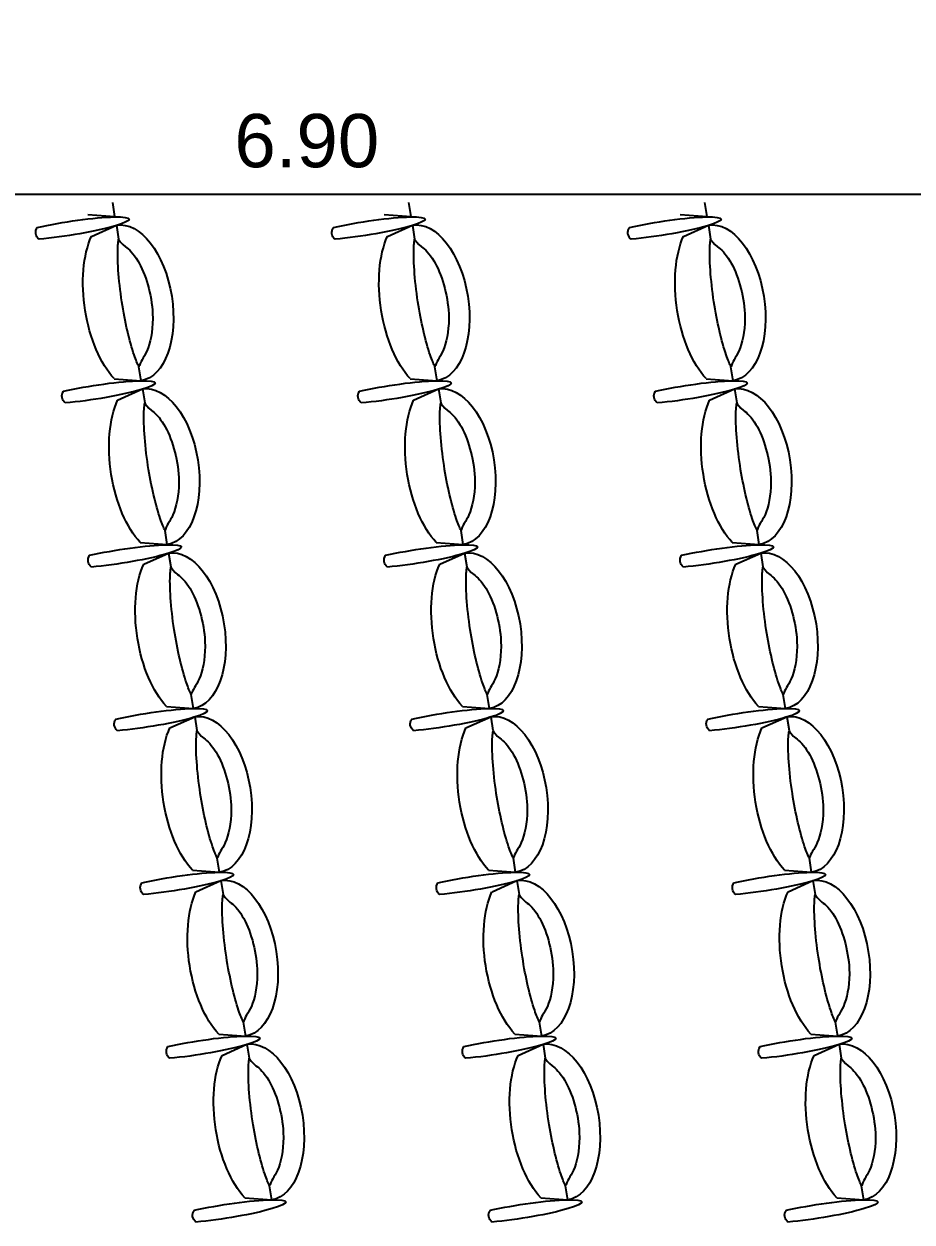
# Model space of a CAD drawing. Header units: metres. Extents: x -11 to 85, y -301 to 135.
# Drawn here: x 24.918 to 27.918, y -183.875 to -179.829 of the extents above; entities that cross this region are included whole.
import ezdxf

# ---------------------------------------------------------------- set-up
doc = ezdxf.new("R2010")
doc.units = ezdxf.units.M
doc.header["$LTSCALE"] = 0.036
doc.header["$PDMODE"] = 2
for name, color, linetype in [('arxitek isogeio', 252, 'Continuous'), ('DIMBLK', 252, 'Continuous'), ('Epipla', 252, 'Continuous')]:
    doc.layers.add(name, color=color, linetype=linetype)
doc.styles.get("Standard").update_dxf_attribs({"font": 'arial.ttf'})
doc.dimstyles.new('CADWDOT', dxfattribs={"dimscale": 0.1, "dimtxt": 1.8, "dimasz": 0.08, "dimexe": 2, "dimexo": 0, "dimgap": 0.09, "dimtad": 0, "dimrnd": 0.001, "dimzin": 0, "dimdsep": 46, "dimtxsty": 'Standard', "dimblk1": 'ARTDIM', "dimblk2": 'ARTDIM', "dimsah": 1, "dimcen": 0.09, "dimdle": 0.05, "dimse1": 1, "dimse2": 1, "dimadec": 0, "dimazin": 0, "dimtfac": 1, "dimtmove": 0, "dimatfit": 3, "dimldrblk": 'ARTDIM', "dimfxl": 2, "dimtvp": 0.9999, "dimtolj": 1, "dimtzin": 0, "dimarcsym": 0})

# ---------------------------------------------------------------- blocks, each defined once
blk = doc.blocks.new('ARTDIM')
at = {"layer": 'DIMBLK'}
for p, q in [((0, -24.9975), (0, 24.9975)), ((-24.9975, 0), (24.9975, 0))]:
    blk.add_line(p, q, dxfattribs=at)
blk.add_circle((0, 0), 8.25, dxfattribs=at)
blk = doc.blocks.new('*D1306')
at = {"layer": 'arxitek isogeio', "color": 0, "lineweight": -2}
blk.add_line((22.4317, -180.4041), (29.3157, -180.4041), dxfattribs=at)
at = {"layer": 'Defpoints', "color": 0, "transparency": 16777216}
for p in [(22.4237, -179.7468), (29.3237, -179.7468), (29.3237, -180.4041)]:
    blk.add_point(p, dxfattribs=at)
at = {"layer": 'arxitek isogeio', "color": 0, "lineweight": -2, "xscale": 0.008, "yscale": 0.008, "zscale": 0.008, "rotation": 180}
blk.add_blockref('ARTDIM', (22.4237, -180.4041), dxfattribs=at)
at = {"layer": 'arxitek isogeio', "color": 0, "lineweight": -2, "xscale": 0.008, "yscale": 0.008, "zscale": 0.008}
blk.add_blockref('ARTDIM', (29.3237, -180.4041), dxfattribs=at)
at = {"layer": 'arxitek isogeio', "color": 0, "insert": (25.8737, -180.2242), "char_height": 0.18, "attachment_point": 5}
blk.add_mtext('\\A1;6.90', dxfattribs=at)
blk = doc.blocks.new('A$C4C174ED7')
at = {"layer": 'Epipla'}
for p, q in [((5.6743, 3.0497), (5.7655, 3.0566)), ((5.7655, 3.0566), (5.758, 3.0092)), ((6.6743, 3.0497), (6.7655, 3.0566)), ((6.7655, 3.0566), (6.758, 3.0092)), ((7.6743, 3.0497), (7.7655, 3.0566)), ((7.7655, 3.0566), (7.758, 3.0092)), ((5.5976, 2.569), (5.6817, 2.5313)), ((5.6817, 2.5313), (5.6892, 2.5782)), ((6.5976, 2.569), (6.6817, 2.5313)), ((6.6817, 2.5313), (6.6892, 2.5782)), ((7.5976, 2.569), (7.6817, 2.5313)), ((7.6817, 2.5313), (7.6892, 2.5782)), ((5.5861, 2.4967), (5.6773, 2.5036)), ((5.6773, 2.5036), (5.6697, 2.4562)), ((6.5861, 2.4967), (6.6773, 2.5036)), ((6.6773, 2.5036), (6.6697, 2.4562)), ((7.5861, 2.4967), (7.6773, 2.5036)), ((7.6773, 2.5036), (7.6697, 2.4562)), ((5.5935, 1.9783), (5.601, 2.0252)), ((6.5935, 1.9783), (6.601, 2.0252)), ((7.5935, 1.9783), (7.601, 2.0252)), ((5.5094, 2.016), (5.5935, 1.9783)), ((6.5094, 2.016), (6.5935, 1.9783)), ((7.5094, 2.016), (7.5935, 1.9783)), ((5.4978, 1.9437), (5.5891, 1.9506)), ((5.5891, 1.9506), (5.5815, 1.9032)), ((6.4978, 1.9437), (6.5891, 1.9506)), ((6.5891, 1.9506), (6.5815, 1.9032)), ((7.4978, 1.9437), (7.5891, 1.9506)), ((7.5891, 1.9506), (7.5815, 1.9032)), ((5.4211, 1.463), (5.5053, 1.4253)), ((5.5053, 1.4253), (5.5127, 1.4722)), ((6.4211, 1.463), (6.5053, 1.4253)), ((6.5053, 1.4253), (6.5127, 1.4722)), ((7.4211, 1.463), (7.5053, 1.4253)), ((7.5053, 1.4253), (7.5127, 1.4722)), ((5.4096, 1.3906), (5.5009, 1.3976)), ((5.5009, 1.3976), (5.4933, 1.3502)), ((6.4096, 1.3906), (6.5009, 1.3976)), ((6.5009, 1.3976), (6.4933, 1.3502)), ((7.4096, 1.3906), (7.5009, 1.3976)), ((7.5009, 1.3976), (7.4933, 1.3502)), ((5.3329, 0.91), (5.417, 0.8723)), ((5.417, 0.8723), (5.4245, 0.9192)), ((6.3329, 0.91), (6.417, 0.8723)), ((6.417, 0.8723), (6.4245, 0.9192)), ((7.3329, 0.91), (7.417, 0.8723)), ((7.417, 0.8723), (7.4245, 0.9192)), ((5.3212, 0.8366), (5.4124, 0.8435)), ((5.4124, 0.8435), (5.4049, 0.7961)), ((6.3212, 0.8366), (6.4124, 0.8435)), ((6.4124, 0.8435), (6.4049, 0.7961)), ((7.3212, 0.8366), (7.4124, 0.8435)), ((7.4124, 0.8435), (7.4049, 0.7961)), ((5.3286, 0.3182), (5.3361, 0.3651)), ((6.3286, 0.3182), (6.3361, 0.3651)), ((7.3286, 0.3182), (7.3361, 0.3651)), ((5.2445, 0.3559), (5.3286, 0.3182)), ((6.2445, 0.3559), (6.3286, 0.3182)), ((7.2445, 0.3559), (7.3286, 0.3182)), ((5.233, 0.2836), (5.3242, 0.2905)), ((5.3242, 0.2905), (5.3166, 0.2431)), ((6.233, 0.2836), (6.3242, 0.2905)), ((6.3242, 0.2905), (6.3166, 0.2431)), ((7.233, 0.2836), (7.3242, 0.2905)), ((7.3242, 0.2905), (7.3166, 0.2431)), ((5.1563, -0.1971), (5.2404, -0.2348)), ((5.2404, -0.2348), (5.2479, -0.1879)), ((6.1563, -0.1971), (6.2404, -0.2348)), ((6.2404, -0.2348), (6.2479, -0.1879)), ((7.1563, -0.1971), (7.2404, -0.2348)), ((7.2404, -0.2348), (7.2479, -0.1879)), ((5.1446, -0.2705), (5.2358, -0.2636)), ((5.2358, -0.2636), (5.2282, -0.311)), ((6.1446, -0.2705), (6.2358, -0.2636)), ((6.2358, -0.2636), (6.2282, -0.311)), ((7.1446, -0.2705), (7.2358, -0.2636)), ((7.2358, -0.2636), (7.2282, -0.311))]:
    blk.add_line(p, q, dxfattribs=at)
for points in [[(5.5091, 3.1317, 0.397593), (5.503, 3.0922)], [(6.5091, 3.1317, 0.397593), (6.503, 3.0922)], [(7.5091, 3.1317, 0.397593), (7.503, 3.0922)], [(5.4209, 2.5787, 0.397593), (5.4147, 2.5392)], [(6.4209, 2.5787, 0.397593), (6.4147, 2.5392)], [(7.4209, 2.5787, 0.397593), (7.4147, 2.5392)], [(5.3327, 2.0257, 0.397593), (5.3265, 1.9862)], [(6.3327, 2.0257, 0.397593), (6.3265, 1.9862)], [(7.3327, 2.0257, 0.397593), (7.3265, 1.9862)], [(5.2444, 1.4727, 0.397593), (5.2383, 1.4331)], [(6.2444, 1.4727, 0.397593), (6.2383, 1.4331)], [(7.2444, 1.4727, 0.397593), (7.2383, 1.4331)], [(5.1562, 0.9197, 0.397593), (5.15, 0.8801)], [(6.1562, 0.9197, 0.397593), (6.15, 0.8801)], [(7.1562, 0.9197, 0.397593), (7.15, 0.8801)], [(5.0678, 0.3656, 0.397593), (5.0616, 0.326)], [(6.0678, 0.3656, 0.397593), (6.0616, 0.326)], [(7.0678, 0.3656, 0.397593), (7.0616, 0.326)], [(4.9796, -0.1874, 0.397593), (4.9734, -0.227)], [(5.9796, -0.1874, 0.397593), (5.9734, -0.227)], [(6.9796, -0.1874, 0.397593), (6.9734, -0.227)]]:
    blk.add_lwpolyline(points, format="xyb", dxfattribs=at)
for centre, major_axis, ratio, start_param, end_param in [((5.6101, 3.0956), (-0.2028, 0.0318), 0.113529, 1.031877, 5.251545), ((6.6101, 3.0956), (-0.2028, 0.0318), 0.113529, 1.031877, 5.251545), ((7.6101, 3.0956), (-0.2028, 0.0318), 0.113529, 1.031877, 5.251545), ((5.7236, 2.794), (0.0463, 0.2995), 0.493003, 0.628379, 2.49343), ((5.7236, 2.794), (0.0419, 0.2627), 0.552275, 3.141593, 6.283185), ((6.7236, 2.794), (0.0463, 0.2995), 0.493003, 0.628379, 2.49343), ((6.7236, 2.794), (0.0419, 0.2627), 0.552275, 3.141593, 6.283185), ((7.7236, 2.794), (0.0463, 0.2995), 0.493003, 0.628379, 2.49343), ((7.7236, 2.794), (0.0419, 0.2627), 0.552275, 3.141593, 6.283185), ((5.5219, 2.5426), (-0.2028, 0.0318), 0.113529, 1.031877, 5.251545), ((6.5219, 2.5426), (-0.2028, 0.0318), 0.113529, 1.031877, 5.251545), ((7.5219, 2.5426), (-0.2028, 0.0318), 0.113529, 1.031877, 5.251545), ((5.6354, 2.241), (0.0463, 0.2995), 0.493003, 0.628379, 2.49343), ((5.6354, 2.241), (0.0419, 0.2627), 0.552275, 3.141593, 6.283185), ((6.6354, 2.241), (0.0463, 0.2995), 0.493003, 0.628379, 2.49343), ((6.6354, 2.241), (0.0419, 0.2627), 0.552275, 3.141593, 6.283185), ((7.6354, 2.241), (0.0463, 0.2995), 0.493003, 0.628379, 2.49343), ((7.6354, 2.241), (0.0419, 0.2627), 0.552275, 3.141593, 6.283185), ((5.4337, 1.9896), (-0.2028, 0.0318), 0.113529, 1.031877, 5.251545), ((6.4337, 1.9896), (-0.2028, 0.0318), 0.113529, 1.031877, 5.251545), ((7.4337, 1.9896), (-0.2028, 0.0318), 0.113529, 1.031877, 5.251545), ((5.5472, 1.6879), (0.0463, 0.2995), 0.493003, 0.628379, 2.49343), ((5.5472, 1.6879), (0.0419, 0.2627), 0.552275, 3.141593, 6.283185), ((6.5472, 1.6879), (0.0463, 0.2995), 0.493003, 0.628379, 2.49343), ((6.5472, 1.6879), (0.0419, 0.2627), 0.552275, 3.141593, 6.283185), ((7.5472, 1.6879), (0.0463, 0.2995), 0.493003, 0.628379, 2.49343), ((7.5472, 1.6879), (0.0419, 0.2627), 0.552275, 3.141593, 6.283185), ((5.3454, 1.4366), (-0.2028, 0.0318), 0.113529, 1.031877, 5.251545), ((6.3454, 1.4366), (-0.2028, 0.0318), 0.113529, 1.031877, 5.251545), ((7.3454, 1.4366), (-0.2028, 0.0318), 0.113529, 1.031877, 5.251545), ((5.4589, 1.1349), (0.0463, 0.2995), 0.493003, 0.628379, 2.49343), ((5.4589, 1.1349), (0.0419, 0.2627), 0.552275, 3.141593, 6.283185), ((6.4589, 1.1349), (0.0463, 0.2995), 0.493003, 0.628379, 2.49343), ((6.4589, 1.1349), (0.0419, 0.2627), 0.552275, 3.141593, 6.283185), ((7.4589, 1.1349), (0.0463, 0.2995), 0.493003, 0.628379, 2.49343), ((7.4589, 1.1349), (0.0419, 0.2627), 0.552275, 3.141593, 6.283185), ((5.2572, 0.8836), (-0.2028, 0.0318), 0.113529, 1.031877, 5.251545), ((6.2572, 0.8836), (-0.2028, 0.0318), 0.113529, 1.031877, 5.251545), ((7.2572, 0.8836), (-0.2028, 0.0318), 0.113529, 1.031877, 5.251545), ((5.3705, 0.5809), (0.0463, 0.2995), 0.493003, 0.628379, 2.49343), ((5.3705, 0.5809), (0.0419, 0.2627), 0.552275, 3.141593, 6.283185), ((6.3705, 0.5809), (0.0463, 0.2995), 0.493003, 0.628379, 2.49343), ((6.3705, 0.5809), (0.0419, 0.2627), 0.552275, 3.141593, 6.283185), ((7.3705, 0.5809), (0.0463, 0.2995), 0.493003, 0.628379, 2.49343), ((7.3705, 0.5809), (0.0419, 0.2627), 0.552275, 3.141593, 6.283185), ((5.1688, 0.3295), (-0.2028, 0.0318), 0.113529, 1.031877, 5.251545), ((6.1688, 0.3295), (-0.2028, 0.0318), 0.113529, 1.031877, 5.251545), ((7.1688, 0.3295), (-0.2028, 0.0318), 0.113529, 1.031877, 5.251545), ((5.2823, 0.0278), (0.0463, 0.2995), 0.493003, 0.628379, 2.49343), ((5.2823, 0.0278), (0.0419, 0.2627), 0.552275, 3.141593, 6.283185), ((6.2823, 0.0278), (0.0463, 0.2995), 0.493003, 0.628379, 2.49343), ((6.2823, 0.0278), (0.0419, 0.2627), 0.552275, 3.141593, 6.283185), ((7.2823, 0.0278), (0.0463, 0.2995), 0.493003, 0.628379, 2.49343), ((7.2823, 0.0278), (0.0419, 0.2627), 0.552275, 3.141593, 6.283185), ((5.0806, -0.2235), (-0.2028, 0.0318), 0.113529, 1.031877, 5.251545), ((6.0806, -0.2235), (-0.2028, 0.0318), 0.113529, 1.031877, 5.251545), ((7.0806, -0.2235), (-0.2028, 0.0318), 0.113529, 1.031877, 5.251545)]:
    blk.add_ellipse(centre, major_axis=major_axis, ratio=ratio, start_param=start_param, end_param=end_param, dxfattribs=at)
for points, knots in [([(5.758, 3.0092), (5.7534, 3.0001), (5.7475, 2.9863), (5.7265, 2.9247), (5.7108, 2.8576), (5.689, 2.7162), (5.6843, 2.6421), (5.6876, 2.5911), (5.6884, 2.5841), (5.6893, 2.5786)], [0.506584, 0.506584, 0.506584, 0.506584, 0.805592, 0.805592, 1.599086, 1.599086, 2.473163, 2.473163, 2.635992, 2.635992, 2.635992, 2.635992]), ([(5.6893, 2.5786), (5.6893, 2.5786), (5.7003, 2.5961), (5.724, 2.6118), (5.7398, 2.628), (5.7807, 2.6953), (5.8013, 2.7658), (5.8065, 2.8749), (5.7994, 2.9171), (5.778, 2.9756), (5.7659, 2.9858), (5.758, 3.0092), (5.758, 3.0092), (5.758, 3.0092)], [3.141593, 3.141593, 3.141593, 3.141593, 3.601272, 3.601272, 4.06095, 4.06095, 4.924473, 4.924473, 5.526258, 5.526258, 6.140896, 6.140896, 6.283185, 6.283185, 6.283185, 6.283185]), ([(6.758, 3.0092), (6.7534, 3.0001), (6.7475, 2.9863), (6.7265, 2.9247), (6.7108, 2.8576), (6.689, 2.7162), (6.6843, 2.6421), (6.6876, 2.5911), (6.6884, 2.5841), (6.6893, 2.5786)], [0.506584, 0.506584, 0.506584, 0.506584, 0.805592, 0.805592, 1.599086, 1.599086, 2.473163, 2.473163, 2.635992, 2.635992, 2.635992, 2.635992]), ([(6.6893, 2.5786), (6.6893, 2.5786), (6.7003, 2.5961), (6.724, 2.6118), (6.7398, 2.628), (6.7807, 2.6953), (6.8013, 2.7658), (6.8065, 2.8749), (6.7994, 2.9171), (6.778, 2.9756), (6.7659, 2.9858), (6.758, 3.0092), (6.758, 3.0092), (6.758, 3.0092)], [3.141593, 3.141593, 3.141593, 3.141593, 3.601272, 3.601272, 4.06095, 4.06095, 4.924473, 4.924473, 5.526258, 5.526258, 6.140896, 6.140896, 6.283185, 6.283185, 6.283185, 6.283185]), ([(7.758, 3.0092), (7.7534, 3.0001), (7.7475, 2.9863), (7.7265, 2.9247), (7.7108, 2.8576), (7.689, 2.7162), (7.6843, 2.6421), (7.6876, 2.5911), (7.6884, 2.5841), (7.6893, 2.5786)], [0.506584, 0.506584, 0.506584, 0.506584, 0.805592, 0.805592, 1.599086, 1.599086, 2.473163, 2.473163, 2.635992, 2.635992, 2.635992, 2.635992]), ([(7.6893, 2.5786), (7.6893, 2.5786), (7.7003, 2.5961), (7.724, 2.6118), (7.7398, 2.628), (7.7807, 2.6953), (7.8013, 2.7658), (7.8065, 2.8749), (7.7994, 2.9171), (7.778, 2.9756), (7.7659, 2.9858), (7.758, 3.0092), (7.758, 3.0092), (7.758, 3.0092)], [3.141593, 3.141593, 3.141593, 3.141593, 3.601272, 3.601272, 4.06095, 4.06095, 4.924473, 4.924473, 5.526258, 5.526258, 6.140896, 6.140896, 6.283185, 6.283185, 6.283185, 6.283185]), ([(5.6697, 2.4562), (5.6652, 2.4471), (5.6593, 2.4333), (5.6382, 2.3717), (5.6225, 2.3046), (5.6007, 2.1632), (5.596, 2.0891), (5.5994, 2.0381), (5.6002, 2.0311), (5.6011, 2.0256)], [0.506584, 0.506584, 0.506584, 0.506584, 0.805592, 0.805592, 1.599086, 1.599086, 2.473163, 2.473163, 2.635992, 2.635992, 2.635992, 2.635992]), ([(5.6011, 2.0256), (5.6011, 2.0256), (5.6121, 2.0431), (5.6357, 2.0588), (5.6516, 2.075), (5.6925, 2.1422), (5.7131, 2.2128), (5.7183, 2.3219), (5.7111, 2.364), (5.6897, 2.4226), (5.6777, 2.4328), (5.6697, 2.4562), (5.6697, 2.4562), (5.6697, 2.4562)], [3.141593, 3.141593, 3.141593, 3.141593, 3.601272, 3.601272, 4.06095, 4.06095, 4.924473, 4.924473, 5.526258, 5.526258, 6.140896, 6.140896, 6.283185, 6.283185, 6.283185, 6.283185]), ([(6.6697, 2.4562), (6.6652, 2.4471), (6.6593, 2.4333), (6.6382, 2.3717), (6.6225, 2.3046), (6.6007, 2.1632), (6.596, 2.0891), (6.5994, 2.0381), (6.6002, 2.0311), (6.6011, 2.0256)], [0.506584, 0.506584, 0.506584, 0.506584, 0.805592, 0.805592, 1.599086, 1.599086, 2.473163, 2.473163, 2.635992, 2.635992, 2.635992, 2.635992]), ([(6.6011, 2.0256), (6.6011, 2.0256), (6.6121, 2.0431), (6.6357, 2.0588), (6.6516, 2.075), (6.6925, 2.1422), (6.7131, 2.2128), (6.7183, 2.3219), (6.7111, 2.364), (6.6897, 2.4226), (6.6777, 2.4328), (6.6697, 2.4562), (6.6697, 2.4562), (6.6697, 2.4562)], [3.141593, 3.141593, 3.141593, 3.141593, 3.601272, 3.601272, 4.06095, 4.06095, 4.924473, 4.924473, 5.526258, 5.526258, 6.140896, 6.140896, 6.283185, 6.283185, 6.283185, 6.283185]), ([(7.6697, 2.4562), (7.6652, 2.4471), (7.6593, 2.4333), (7.6382, 2.3717), (7.6225, 2.3046), (7.6007, 2.1632), (7.596, 2.0891), (7.5994, 2.0381), (7.6002, 2.0311), (7.6011, 2.0256)], [0.506584, 0.506584, 0.506584, 0.506584, 0.805592, 0.805592, 1.599086, 1.599086, 2.473163, 2.473163, 2.635992, 2.635992, 2.635992, 2.635992]), ([(7.6011, 2.0256), (7.6011, 2.0256), (7.6121, 2.0431), (7.6357, 2.0588), (7.6516, 2.075), (7.6925, 2.1422), (7.7131, 2.2128), (7.7183, 2.3219), (7.7111, 2.364), (7.6897, 2.4226), (7.6777, 2.4328), (7.6697, 2.4562), (7.6697, 2.4562), (7.6697, 2.4562)], [3.141593, 3.141593, 3.141593, 3.141593, 3.601272, 3.601272, 4.06095, 4.06095, 4.924473, 4.924473, 5.526258, 5.526258, 6.140896, 6.140896, 6.283185, 6.283185, 6.283185, 6.283185]), ([(5.5815, 1.9032), (5.5769, 1.8941), (5.5711, 1.8803), (5.55, 1.8187), (5.5343, 1.7516), (5.5125, 1.6102), (5.5078, 1.5361), (5.5112, 1.4851), (5.512, 1.4781), (5.5128, 1.4726)], [0.506584, 0.506584, 0.506584, 0.506584, 0.805592, 0.805592, 1.599086, 1.599086, 2.473163, 2.473163, 2.635992, 2.635992, 2.635992, 2.635992]), ([(5.5128, 1.4726), (5.5128, 1.4726), (5.5239, 1.4901), (5.5475, 1.5058), (5.5634, 1.5219), (5.6042, 1.5892), (5.6249, 1.6598), (5.6301, 1.7689), (5.6229, 1.811), (5.6015, 1.8696), (5.5894, 1.8798), (5.5815, 1.9032), (5.5815, 1.9032), (5.5815, 1.9032)], [3.141593, 3.141593, 3.141593, 3.141593, 3.601272, 3.601272, 4.06095, 4.06095, 4.924473, 4.924473, 5.526258, 5.526258, 6.140896, 6.140896, 6.283185, 6.283185, 6.283185, 6.283185]), ([(6.5815, 1.9032), (6.5769, 1.8941), (6.5711, 1.8803), (6.55, 1.8187), (6.5343, 1.7516), (6.5125, 1.6102), (6.5078, 1.5361), (6.5112, 1.4851), (6.512, 1.4781), (6.5128, 1.4726)], [0.506584, 0.506584, 0.506584, 0.506584, 0.805592, 0.805592, 1.599086, 1.599086, 2.473163, 2.473163, 2.635992, 2.635992, 2.635992, 2.635992]), ([(6.5128, 1.4726), (6.5128, 1.4726), (6.5239, 1.4901), (6.5475, 1.5058), (6.5634, 1.5219), (6.6042, 1.5892), (6.6249, 1.6598), (6.6301, 1.7689), (6.6229, 1.811), (6.6015, 1.8696), (6.5894, 1.8798), (6.5815, 1.9032), (6.5815, 1.9032), (6.5815, 1.9032)], [3.141593, 3.141593, 3.141593, 3.141593, 3.601272, 3.601272, 4.06095, 4.06095, 4.924473, 4.924473, 5.526258, 5.526258, 6.140896, 6.140896, 6.283185, 6.283185, 6.283185, 6.283185]), ([(7.5815, 1.9032), (7.5769, 1.8941), (7.5711, 1.8803), (7.55, 1.8187), (7.5343, 1.7516), (7.5125, 1.6102), (7.5078, 1.5361), (7.5112, 1.4851), (7.512, 1.4781), (7.5128, 1.4726)], [0.506584, 0.506584, 0.506584, 0.506584, 0.805592, 0.805592, 1.599086, 1.599086, 2.473163, 2.473163, 2.635992, 2.635992, 2.635992, 2.635992]), ([(7.5128, 1.4726), (7.5128, 1.4726), (7.5239, 1.4901), (7.5475, 1.5058), (7.5634, 1.5219), (7.6042, 1.5892), (7.6249, 1.6598), (7.6301, 1.7689), (7.6229, 1.811), (7.6015, 1.8696), (7.5894, 1.8798), (7.5815, 1.9032), (7.5815, 1.9032), (7.5815, 1.9032)], [3.141593, 3.141593, 3.141593, 3.141593, 3.601272, 3.601272, 4.06095, 4.06095, 4.924473, 4.924473, 5.526258, 5.526258, 6.140896, 6.140896, 6.283185, 6.283185, 6.283185, 6.283185]), ([(5.4933, 1.3502), (5.4887, 1.3411), (5.4828, 1.3273), (5.4618, 1.2657), (5.4461, 1.1985), (5.4243, 1.0572), (5.4196, 0.9831), (5.4229, 0.9321), (5.4237, 0.9251), (5.4246, 0.9196)], [0.506584, 0.506584, 0.506584, 0.506584, 0.805592, 0.805592, 1.599086, 1.599086, 2.473163, 2.473163, 2.635992, 2.635992, 2.635992, 2.635992]), ([(5.4246, 0.9196), (5.4246, 0.9196), (5.4356, 0.937), (5.4593, 0.9528), (5.4751, 0.9689), (5.516, 1.0362), (5.5366, 1.1068), (5.5418, 1.2159), (5.5347, 1.258), (5.5133, 1.3166), (5.5012, 1.3268), (5.4933, 1.3502), (5.4933, 1.3502), (5.4933, 1.3502)], [3.141593, 3.141593, 3.141593, 3.141593, 3.601272, 3.601272, 4.06095, 4.06095, 4.924473, 4.924473, 5.526258, 5.526258, 6.140896, 6.140896, 6.283185, 6.283185, 6.283185, 6.283185]), ([(6.4933, 1.3502), (6.4887, 1.3411), (6.4828, 1.3273), (6.4618, 1.2657), (6.4461, 1.1985), (6.4243, 1.0572), (6.4196, 0.9831), (6.4229, 0.9321), (6.4237, 0.9251), (6.4246, 0.9196)], [0.506584, 0.506584, 0.506584, 0.506584, 0.805592, 0.805592, 1.599086, 1.599086, 2.473163, 2.473163, 2.635992, 2.635992, 2.635992, 2.635992]), ([(6.4246, 0.9196), (6.4246, 0.9196), (6.4356, 0.937), (6.4593, 0.9528), (6.4751, 0.9689), (6.516, 1.0362), (6.5366, 1.1068), (6.5418, 1.2159), (6.5347, 1.258), (6.5133, 1.3166), (6.5012, 1.3268), (6.4933, 1.3502), (6.4933, 1.3502), (6.4933, 1.3502)], [3.141593, 3.141593, 3.141593, 3.141593, 3.601272, 3.601272, 4.06095, 4.06095, 4.924473, 4.924473, 5.526258, 5.526258, 6.140896, 6.140896, 6.283185, 6.283185, 6.283185, 6.283185]), ([(7.4933, 1.3502), (7.4887, 1.3411), (7.4828, 1.3273), (7.4618, 1.2657), (7.4461, 1.1985), (7.4243, 1.0572), (7.4196, 0.9831), (7.4229, 0.9321), (7.4237, 0.9251), (7.4246, 0.9196)], [0.506584, 0.506584, 0.506584, 0.506584, 0.805592, 0.805592, 1.599086, 1.599086, 2.473163, 2.473163, 2.635992, 2.635992, 2.635992, 2.635992]), ([(7.4246, 0.9196), (7.4246, 0.9196), (7.4356, 0.937), (7.4593, 0.9528), (7.4751, 0.9689), (7.516, 1.0362), (7.5366, 1.1068), (7.5418, 1.2159), (7.5347, 1.258), (7.5133, 1.3166), (7.5012, 1.3268), (7.4933, 1.3502), (7.4933, 1.3502), (7.4933, 1.3502)], [3.141593, 3.141593, 3.141593, 3.141593, 3.601272, 3.601272, 4.06095, 4.06095, 4.924473, 4.924473, 5.526258, 5.526258, 6.140896, 6.140896, 6.283185, 6.283185, 6.283185, 6.283185]), ([(5.4049, 0.7961), (5.4003, 0.787), (5.3944, 0.7732), (5.3734, 0.7116), (5.3577, 0.6445), (5.3359, 0.5031), (5.3312, 0.429), (5.3345, 0.378), (5.3353, 0.371), (5.3362, 0.3655)], [0.506584, 0.506584, 0.506584, 0.506584, 0.805592, 0.805592, 1.599086, 1.599086, 2.473163, 2.473163, 2.635992, 2.635992, 2.635992, 2.635992]), ([(5.3362, 0.3655), (5.3362, 0.3655), (5.3472, 0.383), (5.3709, 0.3987), (5.3867, 0.4149), (5.4276, 0.4821), (5.4482, 0.5527), (5.4534, 0.6618), (5.4463, 0.7039), (5.4249, 0.7625), (5.4128, 0.7727), (5.4049, 0.7961), (5.4049, 0.7961), (5.4049, 0.7961)], [3.141593, 3.141593, 3.141593, 3.141593, 3.601272, 3.601272, 4.06095, 4.06095, 4.924473, 4.924473, 5.526258, 5.526258, 6.140896, 6.140896, 6.283185, 6.283185, 6.283185, 6.283185]), ([(6.4049, 0.7961), (6.4003, 0.787), (6.3944, 0.7732), (6.3734, 0.7116), (6.3577, 0.6445), (6.3359, 0.5031), (6.3312, 0.429), (6.3345, 0.378), (6.3353, 0.371), (6.3362, 0.3655)], [0.506584, 0.506584, 0.506584, 0.506584, 0.805592, 0.805592, 1.599086, 1.599086, 2.473163, 2.473163, 2.635992, 2.635992, 2.635992, 2.635992]), ([(6.3362, 0.3655), (6.3362, 0.3655), (6.3472, 0.383), (6.3709, 0.3987), (6.3867, 0.4149), (6.4276, 0.4821), (6.4482, 0.5527), (6.4534, 0.6618), (6.4463, 0.7039), (6.4249, 0.7625), (6.4128, 0.7727), (6.4049, 0.7961), (6.4049, 0.7961), (6.4049, 0.7961)], [3.141593, 3.141593, 3.141593, 3.141593, 3.601272, 3.601272, 4.06095, 4.06095, 4.924473, 4.924473, 5.526258, 5.526258, 6.140896, 6.140896, 6.283185, 6.283185, 6.283185, 6.283185]), ([(7.4049, 0.7961), (7.4003, 0.787), (7.3944, 0.7732), (7.3734, 0.7116), (7.3577, 0.6445), (7.3359, 0.5031), (7.3312, 0.429), (7.3345, 0.378), (7.3353, 0.371), (7.3362, 0.3655)], [0.506584, 0.506584, 0.506584, 0.506584, 0.805592, 0.805592, 1.599086, 1.599086, 2.473163, 2.473163, 2.635992, 2.635992, 2.635992, 2.635992]), ([(7.3362, 0.3655), (7.3362, 0.3655), (7.3472, 0.383), (7.3709, 0.3987), (7.3867, 0.4149), (7.4276, 0.4821), (7.4482, 0.5527), (7.4534, 0.6618), (7.4463, 0.7039), (7.4249, 0.7625), (7.4128, 0.7727), (7.4049, 0.7961), (7.4049, 0.7961), (7.4049, 0.7961)], [3.141593, 3.141593, 3.141593, 3.141593, 3.601272, 3.601272, 4.06095, 4.06095, 4.924473, 4.924473, 5.526258, 5.526258, 6.140896, 6.140896, 6.283185, 6.283185, 6.283185, 6.283185]), ([(5.3166, 0.2431), (5.3121, 0.234), (5.3062, 0.2202), (5.2852, 0.1586), (5.2694, 0.0914), (5.2476, -0.0499), (5.2429, -0.124), (5.2463, -0.175), (5.2471, -0.182), (5.248, -0.1875)], [0.506584, 0.506584, 0.506584, 0.506584, 0.805592, 0.805592, 1.599086, 1.599086, 2.473163, 2.473163, 2.635992, 2.635992, 2.635992, 2.635992]), ([(5.248, -0.1875), (5.248, -0.1875), (5.259, -0.17), (5.2826, -0.1543), (5.2985, -0.1382), (5.3394, -0.0709), (5.36, -0.0003), (5.3652, 0.1088), (5.358, 0.1509), (5.3366, 0.2095), (5.3246, 0.2197), (5.3166, 0.2431), (5.3166, 0.2431), (5.3166, 0.2431)], [3.141593, 3.141593, 3.141593, 3.141593, 3.601272, 3.601272, 4.06095, 4.06095, 4.924473, 4.924473, 5.526258, 5.526258, 6.140896, 6.140896, 6.283185, 6.283185, 6.283185, 6.283185]), ([(6.3166, 0.2431), (6.3121, 0.234), (6.3062, 0.2202), (6.2852, 0.1586), (6.2694, 0.0914), (6.2476, -0.0499), (6.2429, -0.124), (6.2463, -0.175), (6.2471, -0.182), (6.248, -0.1875)], [0.506584, 0.506584, 0.506584, 0.506584, 0.805592, 0.805592, 1.599086, 1.599086, 2.473163, 2.473163, 2.635992, 2.635992, 2.635992, 2.635992]), ([(6.248, -0.1875), (6.248, -0.1875), (6.259, -0.17), (6.2826, -0.1543), (6.2985, -0.1382), (6.3394, -0.0709), (6.36, -0.0003), (6.3652, 0.1088), (6.358, 0.1509), (6.3366, 0.2095), (6.3246, 0.2197), (6.3166, 0.2431), (6.3166, 0.2431), (6.3166, 0.2431)], [3.141593, 3.141593, 3.141593, 3.141593, 3.601272, 3.601272, 4.06095, 4.06095, 4.924473, 4.924473, 5.526258, 5.526258, 6.140896, 6.140896, 6.283185, 6.283185, 6.283185, 6.283185]), ([(7.3166, 0.2431), (7.3121, 0.234), (7.3062, 0.2202), (7.2852, 0.1586), (7.2694, 0.0914), (7.2476, -0.0499), (7.2429, -0.124), (7.2463, -0.175), (7.2471, -0.182), (7.248, -0.1875)], [0.506584, 0.506584, 0.506584, 0.506584, 0.805592, 0.805592, 1.599086, 1.599086, 2.473163, 2.473163, 2.635992, 2.635992, 2.635992, 2.635992]), ([(7.248, -0.1875), (7.248, -0.1875), (7.259, -0.17), (7.2826, -0.1543), (7.2985, -0.1382), (7.3394, -0.0709), (7.36, -0.0003), (7.3652, 0.1088), (7.358, 0.1509), (7.3366, 0.2095), (7.3246, 0.2197), (7.3166, 0.2431), (7.3166, 0.2431), (7.3166, 0.2431)], [3.141593, 3.141593, 3.141593, 3.141593, 3.601272, 3.601272, 4.06095, 4.06095, 4.924473, 4.924473, 5.526258, 5.526258, 6.140896, 6.140896, 6.283185, 6.283185, 6.283185, 6.283185])]:
    blk.add_open_spline(points, degree=3, knots=knots, dxfattribs=at)

msp = doc.modelspace()

# ---------------------------------------------------------------- block references
at = {"layer": 'arxitek isogeio', "xscale": -1, "rotation": 180}
msp.add_blockref('A$C4C174ED7', (19.9899, -180.7433), dxfattribs=at)

# ---------------------------------------------------------------- dimensions: what is measured, and where the dimension line sits
at = {"layer": 'arxitek isogeio'}
dim = msp.add_linear_dim(base=(29.3237, -180.4041), p1=(22.4237, -179.7468), p2=(29.3237, -179.7468), dimstyle='CADWDOT', dxfattribs=at)
dim.commit()
dim.dimension.update_dxf_attribs({"geometry": '*D1306', "text_midpoint": (25.8737, -180.2242)})

doc.saveas('drawing.dxf')
